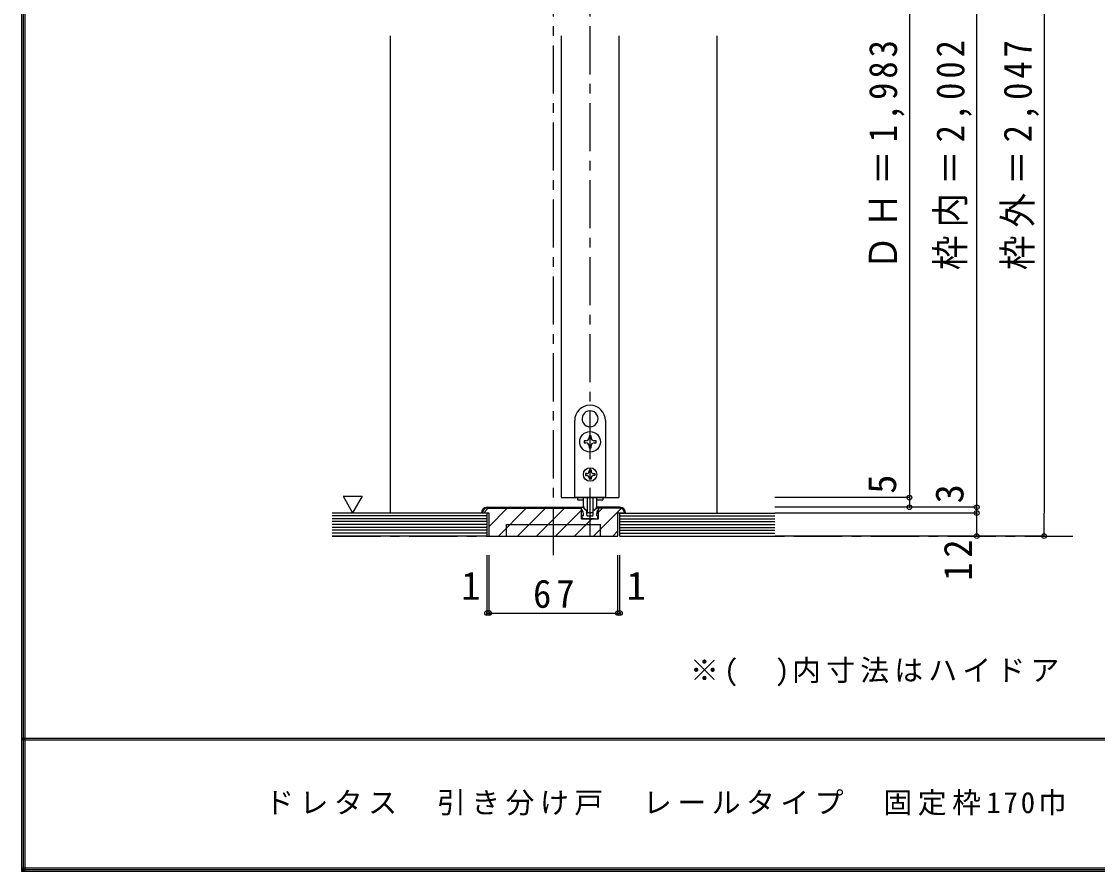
# Model space of a CAD drawing. Units: millimetres, scale not verified. Extents: x -973 to 977, y -718 to 696.
# Drawn here: x -973 to -414, y -701 to -259 of the extents above; entities that cross this region are included whole.
import ezdxf
from ezdxf.enums import TextEntityAlignment as Align

# ---------------------------------------------------------------- set-up
doc = ezdxf.new("R2010")
doc.units = ezdxf.units.MM
doc.header["$LTSCALE"] = 5
doc.header["$PDMODE"] = 32
doc.header["$PDSIZE"] = 2.5
doc.linetypes.add('CHAIN1', pattern=[8, 5, -1, 1, -1])
doc.linetypes.add('DASHED1', pattern=[1.8, 1.2, -0.6])
for name, color, linetype in [('0-1_通り芯', 4, 'CHAIN1'), ('0-3_仕上げ', 2, 'Continuous'), ('0-4_枠', 3, 'Continuous'), ('0-6_扉', 6, 'Continuous'), ('0-7_金物', 7, 'Continuous'), ('0-A_文字', 3, 'Continuous'), ('0-B_寸法', 7, 'Continuous'), ('0-C_ハッチ', 4, 'DASHED1'), ('F-1_枠', 6, 'Continuous'), ('F-A_文字', 7, 'Continuous')]:
    doc.layers.add(name, color=color, linetype=linetype)
doc.styles.add('ＭＳ ゴシック', font='')
doc.styles.get('ＭＳ ゴシック').set_extended_font_data('MS Gothic')

msp = doc.modelspace()

# ---------------------------------------------------------------- linework, layer by layer
at = {"layer": '0-1_通り芯'}
for p, q in [((-696.786, -536.5), (-696.786, 32.5)), ((-677.786, -526.5), (-677.786, -39.5)), ((-811.786, -526.5), (-422.786, -526.5))]:
    msp.add_line(p, q, dxfattribs=at)
at = {"layer": '0-3_仕上げ'}
for p, q in [((-731.286, -514.5), (-811.786, -514.5)), ((-731.286, -526.5), (-731.286, -514.5)), ((-662.286, -526.5), (-662.286, -514.5)), ((-662.286, -514.5), (-581.786, -514.5)), ((-731.286, -526.5), (-811.786, -526.5)), ((-662.286, -526.5), (-581.786, -526.5))]:
    msp.add_line(p, q, dxfattribs=at)
at = {"layer": '0-3_仕上げ', "color": 7}
for p, q in [((-731.286, -516), (-811.786, -516)), ((-731.286, -517.5), (-811.786, -517.5)), ((-731.286, -519), (-811.786, -519)), ((-662.286, -516), (-581.786, -516)), ((-662.286, -517.5), (-581.786, -517.5)), ((-662.286, -519), (-581.786, -519)), ((-731.286, -520.5), (-811.786, -520.5)), ((-731.286, -522), (-811.786, -522)), ((-731.286, -523.5), (-811.786, -523.5)), ((-731.286, -525), (-811.786, -525)), ((-662.286, -520.5), (-581.786, -520.5)), ((-662.286, -522), (-581.786, -522)), ((-662.286, -523.5), (-581.786, -523.5)), ((-662.286, -525), (-581.786, -525))]:
    msp.add_line(p, q, dxfattribs=at)
at = {"layer": '0-4_枠', "color": 4}
for p, q in [((-781.786, -266.5), (-781.786, -514.5)), ((-611.786, -514.5), (-611.786, -266.5))]:
    msp.add_line(p, q, dxfattribs=at)
at = {"layer": '0-4_枠'}
for p, q in [((-730.286, -514.5), (-734.286, -514.5)), ((-731.286, -511.5), (-682.186, -511.5)), ((-731.286, -512), (-682.186, -512)), ((-730.286, -526.5), (-730.286, -514.5)), ((-682.186, -517.5), (-682.186, -511.5)), ((-673.386, -517.5), (-673.386, -511.5)), ((-662.286, -511.5), (-673.386, -511.5)), ((-662.286, -512), (-673.386, -512)), ((-659.286, -514.5), (-663.286, -514.5)), ((-663.286, -526.5), (-663.286, -514.5)), ((-682.186, -517.5), (-673.386, -517.5)), ((-721.286, -520.5), (-672.286, -520.5)), ((-721.286, -526.5), (-721.286, -520.5)), ((-672.286, -526.5), (-672.286, -520.5)), ((-730.286, -526.5), (-663.286, -526.5))]:
    msp.add_line(p, q, dxfattribs=at)
for centre, radius, start, end in [((-731.286, -514.5), 3, 90, 180), ((-731.286, -514.5), 2.5, 90.0008, 180), ((-662.286, -514.5), 3, 0, 90), ((-662.286, -514.5), 2.5, 0, 90)]:
    msp.add_arc(centre, radius, start, end, dxfattribs=at)
at = {"layer": '0-6_扉'}
for p, q in [((-692.786, -266.5), (-692.786, -506.5)), ((-662.786, -266.5), (-662.786, -506.5)), ((-692.786, -506.5), (-662.786, -506.5))]:
    msp.add_line(p, q, dxfattribs=at)
at = {"layer": '0-7_金物'}
for p, q in [((-677.885, -461.351), (-677.786, -461.45)), ((-677.687, -461.351), (-677.786, -461.45)), ((-685.786, -506.5), (-685.786, -466.5)), ((-681.428, -467.489), (-681.293, -467.525)), ((-681.329, -467.66), (-681.293, -467.525)), ((-674.143, -467.489), (-674.278, -467.525)), ((-674.242, -467.66), (-674.278, -467.525)), ((-669.786, -466.5), (-669.786, -506.5)), ((-678.286, -474.35), (-678.286, -475.3)), ((-677.286, -474.35), (-678.286, -474.35)), ((-677.286, -475.3), (-677.286, -474.35)), ((-679.986, -477), (-680.936, -477)), ((-680.936, -477), (-680.936, -478)), ((-680.936, -478), (-679.986, -478)), ((-677.286, -480.65), (-677.286, -479.7)), ((-674.636, -477), (-675.586, -477)), ((-675.586, -478), (-674.636, -478)), ((-674.636, -478), (-674.636, -477)), ((-678.286, -492.1), (-677.286, -492.1)), ((-678.286, -492.1), (-678.286, -492.7)), ((-677.286, -492.1), (-677.286, -492.7)), ((-679.586, -494), (-680.186, -494)), ((-680.186, -494), (-680.186, -495)), ((-680.186, -495), (-679.586, -495)), ((-678.286, -496.3), (-678.286, -496.9)), ((-677.286, -496.9), (-678.286, -496.9)), ((-677.286, -496.3), (-677.286, -496.9)), ((-675.986, -494), (-675.386, -494)), ((-669.786, -506.5), (-685.786, -506.5)), ((-684.386, -506.5), (-684.386, -507.7)), ((-684.386, -507.7), (-681.253, -507.7)), ((-681.286, -510.921), (-681.286, -506.5)), ((-679.286, -506.5), (-679.286, -514.121)), ((-676.286, -506.5), (-676.286, -514.121)), ((-674.318, -507.7), (-671.186, -507.7)), ((-674.286, -510.921), (-674.286, -506.5)), ((-671.186, -506.5), (-671.186, -507.7)), ((-682.286, -511.5), (-681.743, -511.5)), ((-682.286, -512.5), (-682.286, -511.5)), ((-680.124, -512.912), (-681.389, -511.647)), ((-679.911, -513), (-679.586, -513)), ((-679.386, -515.7), (-679.386, -513.2)), ((-676.586, -514.421), (-678.986, -514.421)), ((-676.186, -515.7), (-676.186, -513.2)), ((-675.66, -513), (-675.986, -513)), ((-675.448, -512.912), (-674.182, -511.647)), ((-681.586, -517.5), (-682.072, -516.274)), ((-681.286, -516), (-681.886, -516)), ((-680.486, -517.5), (-681.586, -517.5)), ((-681.286, -516), (-681.286, -514.736)), ((-680.486, -517.5), (-680.286, -517.3)), ((-680.286, -517.3), (-680.086, -517.5)), ((-675.486, -517.5), (-680.086, -517.5)), ((-677.786, -516.3), (-677.486, -516)), ((-677.486, -516), (-676.486, -516)), ((-675.286, -517.3), (-675.486, -517.5)), ((-675.086, -517.5), (-675.286, -517.3)), ((-675.086, -517.5), (-673.986, -517.5)), ((-674.286, -516), (-674.286, -514.736)), ((-674.286, -516), (-673.686, -516)), ((-673.986, -517.5), (-673.5, -516.274))]:
    msp.add_line(p, q, dxfattribs=at)
for points in [[(-678.286, -479.7), (-678.286, -480.65), (-677.286, -480.65)], [(-675.386, -494), (-675.386, -495), (-675.986, -495)], [(-673.286, -512.5), (-673.286, -511.5), (-673.829, -511.5)], [(-679.086, -516), (-678.086, -516), (-677.786, -516.3)]]:
    msp.add_lwpolyline(points, dxfattribs=at)
for centre, radius in [((-677.786, -477.5), 5.35), ((-677.786, -494.5), 3.5)]:
    msp.add_circle(centre, radius, dxfattribs=at)
for centre, radius, start, end in [((-677.786, -466.5), 8, 0, 180), ((-677.786, -465.5), 4.15, 91.3645, 208.6355), ((-677.786, -465.5), 4.15, 331.3645, 88.6355), ((-677.786, -465.5), 4.15, 211.3645, 328.6355), ((-679.986, -475.3), 1.7, 270, 0), ((-675.586, -475.3), 1.7, 180, 270), ((-679.986, -479.7), 1.7, 0, 90), ((-675.586, -479.7), 1.7, 90, 180), ((-679.586, -492.7), 1.3, 270, 0), ((-679.586, -496.3), 1.3, 0, 90), ((-675.986, -492.7), 1.3, 180, 270), ((-675.986, -496.3), 1.3, 90, 180), ((-684.286, -514.736), 3, 0, 48.19), ((-681.743, -512), 0.5, 45, 90), ((-679.286, -510.921), 2, 180, 264.78409), ((-679.911, -512.7), 0.3, 225, 270), ((-679.586, -513.2), 0.2, 0, 90), ((-679.486, -513.112), 0.2, 0, 84.78409), ((-678.986, -514.121), 0.3, 180, 270), ((-676.586, -514.121), 0.3, 270, 0), ((-676.086, -513.112), 0.2, 95.21591, 180), ((-675.986, -513.2), 0.2, 90, 180), ((-676.286, -510.921), 2, 275.21591, 0), ((-675.66, -512.7), 0.3, 270, 315), ((-671.286, -514.736), 3, 131.81, 180), ((-673.829, -512), 0.5, 90, 135), ((-681.886, -516.2), 0.2, 90, 201.616), ((-679.086, -515.7), 0.3, 180, 270), ((-676.486, -515.7), 0.3, 270, 0), ((-673.686, -516.2), 0.2, 338.384, 90)]:
    msp.add_arc(centre, radius, start, end, dxfattribs=at)
at = {"layer": '0-A_文字', "color": 7}
msp.add_line((-806.221, -505.686), (-801.221, -514.347), dxfattribs=at)
msp.add_lwpolyline([(-806.221, -505.686), (-796.221, -505.686), (-801.221, -514.347)], dxfattribs=at)
at = {"layer": '0-B_寸法', "color": 4}
for p, q in [((-441.786, -25.5), (-441.786, -514.5)), ((-476.786, -526.167), (-476.786, -55.5)), ((-511.786, -69.5), (-511.786, -506.5)), ((-511.786, -506.5), (-581.786, -506.5)), ((-511.786, -506.5), (-511.786, -511.5)), ((-476.786, -511.5), (-581.786, -511.5)), ((-476.786, -514.5), (-581.786, -514.5)), ((-441.786, -526.5), (-441.786, -514.5)), ((-441.786, -526.5), (-581.786, -526.5)), ((-476.786, -526.5), (-476.786, -526.167)), ((-731.286, -566.5), (-731.286, -536.5)), ((-730.286, -566.5), (-730.286, -536.5)), ((-731.286, -566.5), (-730.286, -566.5))]:
    msp.add_line(p, q, dxfattribs=at)
for points in [[(-730.286, -566.5), (-663.286, -566.5), (-663.286, -536.5)], [(-663.286, -566.5), (-662.286, -566.5), (-662.286, -536.5)]]:
    msp.add_lwpolyline(points, dxfattribs=at)
at = {"layer": '0-B_寸法'}
for p in [(-511.786, -506.5), (-511.786, -511.5), (-476.786, -511.5), (-476.786, -514.5), (-476.786, -526.5), (-441.786, -526.5), (-731.286, -566.5), (-730.286, -566.5), (-663.286, -566.5), (-662.286, -566.5)]:
    msp.add_point(p, dxfattribs=at)
at = {"layer": '0-C_ハッチ', "linetype": 'Continuous'}
for p, q in [((-733.222, -514.5), (-730.722, -512)), ((-730.286, -521.463), (-720.823, -512)), ((-725.423, -526.5), (-710.923, -512)), ((-715.524, -526.5), (-701.024, -512)), ((-705.624, -526.5), (-691.124, -512)), ((-695.725, -526.5), (-682.186, -512.961)), ((-675.926, -526.5), (-661.54, -512.114)), ((-673.386, -514.061), (-671.325, -512)), ((-685.825, -526.5), (-676.825, -517.5)), ((-666.026, -526.5), (-663.286, -523.76))]:
    msp.add_line(p, q, dxfattribs=at)
at = {"layer": 'F-1_枠'}
for p, q in [((-973.347, 695.833), (-973.347, -700.833)), ((-972.514, 695.833), (-972.514, -700.833)), ((-971.68, 695.833), (-971.68, -700.833)), ((976.653, -631.667), (-973.347, -631.667)), ((976.653, -632.5), (-973.347, -632.5)), ((976.653, -699.167), (-973.347, -699.167)), ((976.653, -700), (-973.347, -700)), ((976.653, -700.833), (-973.347, -700.833))]:
    msp.add_line(p, q, dxfattribs=at)

# ---------------------------------------------------------------- texts
at = {"layer": '0-A_文字', "color": 7, "insert": (-625.847, -604.63), "char_height": 11, "attachment_point": 7, "style": 'ＭＳ ゴシック'}
msp.add_mtext('\\T1.18;※(\u3000)内寸法はハイドア', dxfattribs=at)
at = {"layer": '0-B_寸法', "style": 'ＭＳ ゴシック'}
for s, p in [('5', (-514.286, -504.5)), ('3', (-479.286, -509.5))]:
    msp.add_text(s, height=14.66, rotation=90, dxfattribs=at).set_placement(p, align=Align.BOTTOM_LEFT)
for p in [(-744.786, -564), (-658.786, -564)]:
    msp.add_text('1', height=14.66, dxfattribs=at).set_placement(p, align=Align.BOTTOM_LEFT)
at = {"layer": '0-B_寸法', "char_height": 14.66, "attachment_point": 7, "rotation": 90, "style": 'ＭＳ ゴシック'}
for s, insert in [('\\T1.23;\\W0.9;ＤＨ＝1,983\\~(2,183)', (-514.286, -388.25)), ('\\T1.23;\\W0.9;枠内＝2,002\\~(2,202)', (-479.286, -388.25)), ('\\T1.23;\\W0.9;枠外＝2,047\\~(2,247)', (-444.286, -388.25)), ('\\T1.27;\\W0.95;12', (-479.286, -549.75))]:
    msp.add_mtext(s, dxfattribs=dict(at, insert=insert))
at = {"layer": '0-B_寸法', "insert": (-707.411, -564), "char_height": 14.66, "attachment_point": 7, "style": 'ＭＳ ゴシック'}
msp.add_mtext('\\T1.27;\\W0.95;67', dxfattribs=at)
at = {"layer": 'F-A_文字', "insert": (-846.68, -673.333), "char_height": 11, "attachment_point": 7, "style": 'ＭＳ ゴシック'}
msp.add_mtext('\\T1.19;ドレタス\u3000引き分け戸\u3000レールタイプ\u3000固定枠170巾\u3000敷居Q型／床直付けレール\u3000枠外W3,234', dxfattribs=at)

doc.saveas('drawing.dxf')
